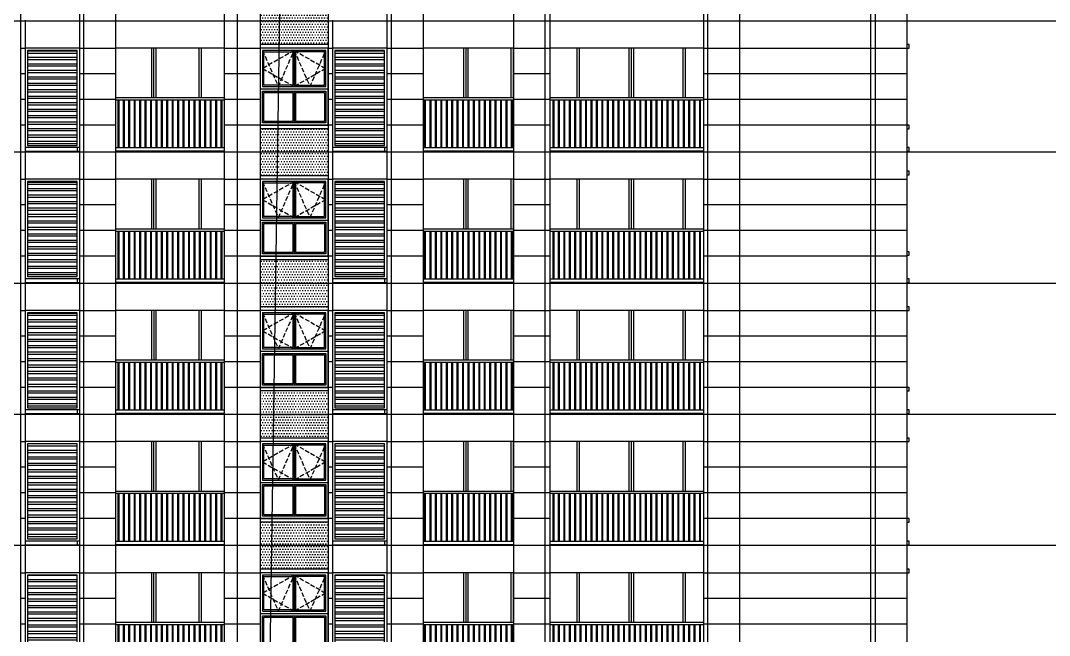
# Model space of a CAD drawing. Extents: x -59851 to 653804, y -249523 to 437614.
# Drawn here: x 209257 to 232007, y 392903 to 406498 of the extents above; entities that cross this region are included whole.
import ezdxf

# ---------------------------------------------------------------- set-up
doc = ezdxf.new("R2010")
doc.units = 0
doc.header["$LTSCALE"] = 1000
doc.header["$MEASUREMENT"] = 0
doc.linetypes.add('DASH', pattern=[0.35, 0.25, -0.1])
for name, color, linetype in [('A-材质分割线（横向）', 252, 'Continuous'), ('A-洞口', 105, 'Continuous'), ('A-示意', 8, 'Continuous'), ('DOTE', 16, 'Continuous'), ('ELE-0', 142, 'Continuous'), ('ELE-1', 41, 'Continuous'), ('ELE-2', 31, 'Continuous'), ('ELE-3', 35, 'Continuous'), ('ELE-6', 8, 'Continuous'), ('LABEL_PM', 7, 'Continuous'), ('PUB_HATCH', 8, 'Continuous'), ('栏杆', 142, 'Continuous')]:
    doc.layers.add(name, color=color, linetype=linetype)
pattern_1 = [(0, (0, 0), (29.765625, 59.53125), [0, -59.53125])]

# ---------------------------------------------------------------- blocks, each defined once
blk = doc.blocks.new('2300lg0331')
for p, q in [((-10414, 365497), (-12814, 365497)), ((-10414, 365447), (-12814, 365447)), ((-12764, 365447), (-12764, 364397)), ((-12744, 365447), (-12744, 364397)), ((-12644, 365447), (-12644, 364397)), ((-12624, 365447), (-12624, 364397)), ((-12524, 365447), (-12524, 364397)), ((-12504, 365447), (-12504, 364397)), ((-12272, 365447), (-12503, 365447)), ((-12404, 365447), (-12404, 364397)), ((-12384, 365447), (-12384, 364397)), ((-12284, 365447), (-12284, 364397)), ((-12250, 365447), (-12272, 365447)), ((-12264, 365447), (-12264, 364397)), ((-12164, 365447), (-12164, 364397)), ((-12144, 365447), (-12144, 364397)), ((-12044, 365447), (-12044, 364397)), ((-12024, 365447), (-12024, 364397)), ((-11924, 365447), (-11924, 364397)), ((-11904, 365447), (-11904, 364397)), ((-11804, 365447), (-11804, 364397)), ((-11784, 365447), (-11784, 364397)), ((-11684, 365447), (-11684, 364397)), ((-11664, 365447), (-11664, 364397)), ((-11564, 365447), (-11564, 364397)), ((-11544, 365447), (-11544, 364397)), ((-11444, 365447), (-11444, 364397)), ((-11424, 365447), (-11424, 364397)), ((-11324, 365447), (-11324, 364397)), ((-11304, 365447), (-11304, 364397)), ((-11204, 365447), (-11204, 364397)), ((-11184, 365447), (-11184, 364397)), ((-11084, 365447), (-11084, 364397)), ((-11064, 365447), (-11064, 364397)), ((-10964, 365447), (-10964, 364397)), ((-10944, 365447), (-10944, 364397)), ((-10844, 365447), (-10844, 364397)), ((-10824, 365447), (-10824, 364397)), ((-10724, 365447), (-10724, 364397)), ((-10704, 365447), (-10704, 364397)), ((-10604, 365447), (-10604, 364397)), ((-10584, 365447), (-10584, 364397)), ((-10484, 365447), (-10484, 364397)), ((-10464, 365447), (-10464, 364397))]:
    blk.add_line(p, q)
blk = doc.blocks.new('c151701')
at = {"layer": 'A-示意', "linetype": 'DASH', "ltscale": 0.4}
for points in [[(-46244, 366680), (-46594, 365880), (-46944, 366680), (-47294, 365880), (-47644, 366680)], [(-46944, 366680), (-47644, 366280), (-46944, 365880)], [(-46944, 366680), (-46244, 366280), (-46944, 365880)]]:
    blk.add_lwpolyline(points, dxfattribs=at)
at = {"layer": 'ELE-0'}
for p, q in [((-46944, 366680), (-46944, 365880)), ((-46194, 366680), (-46194, 365080)), ((-46194, 365830), (-47694, 365830)), ((-46974, 365750), (-46974, 365110)), ((-46944, 365780), (-46944, 365080)), ((-46914, 365750), (-46914, 365110))]:
    blk.add_line(p, q, dxfattribs=at)
for points in [[(-47694, 365030), (-47694, 366730), (-46194, 366730), (-46194, 365030), (-47694, 365030)], [(-46974, 365750), (-47614, 365750), (-47614, 365110), (-46974, 365110)], [(-46914, 365110), (-46274, 365110), (-46274, 365750), (-46914, 365750)]]:
    blk.add_lwpolyline(points, dxfattribs=at)
for points in [[(-47644, 365880), (-47644, 366680), (-46244, 366680), (-46244, 365880)], [(-46974, 365910), (-47614, 365910), (-47614, 366650), (-46974, 366650)], [(-46914, 365910), (-46274, 365910), (-46274, 366650), (-46914, 366650)], [(-47644, 365780), (-47644, 365080), (-46244, 365080), (-46244, 365780)]]:
    blk.add_lwpolyline(points, close=True, dxfattribs=at)
blk = doc.blocks.new('2000langan0331')
for p, q in [((-4014, 365497), (-6014, 365497)), ((-4014, 365447), (-6014, 365447)), ((-5672, 365447), (-5903, 365447)), ((-5650, 365447), (-5672, 365447))]:
    blk.add_line(p, q)
for points in [[(-5984, 365447), (-5984, 364397)], [(-5964, 365447), (-5964, 364397)], [(-5864, 365447), (-5864, 364397)], [(-5844, 365447), (-5844, 364397)], [(-5744, 365447), (-5744, 364397)], [(-5724, 365447), (-5724, 364397)], [(-5624, 365447), (-5624, 364397)], [(-5604, 365447), (-5604, 364397)], [(-5504, 365447), (-5504, 364397)], [(-5484, 365447), (-5484, 364397)], [(-5384, 365447), (-5384, 364397)], [(-5364, 365447), (-5364, 364397)], [(-5264, 365447), (-5264, 364397)], [(-5244, 365447), (-5244, 364397)], [(-5144, 365447), (-5144, 364397)], [(-5124, 365447), (-5124, 364397)], [(-5024, 365447), (-5024, 364397)], [(-5004, 365447), (-5004, 364397)], [(-4904, 365447), (-4904, 364397)], [(-4884, 365447), (-4884, 364397)], [(-4784, 365447), (-4784, 364397)], [(-4764, 365447), (-4764, 364397)], [(-4664, 365447), (-4664, 364397)], [(-4644, 365447), (-4644, 364397)], [(-4544, 365447), (-4544, 364397)], [(-4524, 365447), (-4524, 364397)], [(-4424, 365447), (-4424, 364397)], [(-4404, 365447), (-4404, 364397)], [(-4304, 365447), (-4304, 364397)], [(-4284, 365447), (-4284, 364397)], [(-4184, 365447), (-4184, 364397)], [(-4164, 365447), (-4164, 364397)], [(-4064, 365447), (-4064, 364397)], [(-4044, 365447), (-4044, 364397)]]:
    blk.add_lwpolyline(points)
blk = doc.blocks.new('3400langan0331')
for p, q in [((186, 365497), (-3214, 365497)), ((186, 365447), (-3214, 365447)), ((-2172, 365447), (-2403, 365447)), ((-2150, 365447), (-2172, 365447))]:
    blk.add_line(p, q)
for points in [[(-3144, 365447), (-3144, 364397)], [(-3124, 365447), (-3124, 364397)], [(-3024, 365447), (-3024, 364397)], [(-3004, 365447), (-3004, 364397)], [(-2904, 365447), (-2904, 364397)], [(-2884, 365447), (-2884, 364397)], [(-2784, 365447), (-2784, 364397)], [(-2764, 365447), (-2764, 364397)], [(-2664, 365447), (-2664, 364397)], [(-2644, 365447), (-2644, 364397)], [(-2544, 365447), (-2544, 364397)], [(-2524, 365447), (-2524, 364397)], [(-2424, 365447), (-2424, 364397)], [(-2404, 365447), (-2404, 364397)], [(-2304, 365447), (-2304, 364397)], [(-2284, 365447), (-2284, 364397)], [(-2184, 365447), (-2184, 364397)], [(-2164, 365447), (-2164, 364397)], [(-2064, 365447), (-2064, 364397)], [(-2044, 365447), (-2044, 364397)], [(-1944, 365447), (-1944, 364397)], [(-1924, 365447), (-1924, 364397)], [(-1824, 365447), (-1824, 364397)], [(-1804, 365447), (-1804, 364397)], [(-1704, 365447), (-1704, 364397)], [(-1684, 365447), (-1684, 364397)], [(-1584, 365447), (-1584, 364397)], [(-1564, 365447), (-1564, 364397)], [(-1464, 365447), (-1464, 364397)], [(-1444, 365447), (-1444, 364397)], [(-1344, 365447), (-1344, 364397)], [(-1324, 365447), (-1324, 364397)], [(-1224, 365447), (-1224, 364397)], [(-1204, 365447), (-1204, 364397)], [(-1104, 365447), (-1104, 364397)], [(-1084, 365447), (-1084, 364397)], [(-984, 365447), (-984, 364397)], [(-964, 365447), (-964, 364397)], [(-864, 365447), (-864, 364397)], [(-844, 365447), (-844, 364397)], [(-744, 365447), (-744, 364397)], [(-724, 365447), (-724, 364397)], [(-624, 365447), (-624, 364397)], [(-604, 365447), (-604, 364397)], [(-504, 365447), (-504, 364397)], [(-484, 365447), (-484, 364397)], [(-384, 365447), (-384, 364397)], [(-364, 365447), (-364, 364397)], [(-264, 365447), (-264, 364397)], [(-244, 365447), (-244, 364397)], [(-144, 365447), (-144, 364397)], [(-124, 365447), (-124, 364397)], [(-24, 365447), (-24, 364397)], [(-4, 365447), (-4, 364397)], [(96, 365447), (96, 364397)], [(116, 365447), (116, 364397)]]:
    blk.add_lwpolyline(points)
blk = doc.blocks.new('quanssxilimian0331')
at = {"layer": 'PUB_HATCH'}
h = blk.add_hatch(dxfattribs=at)
h.set_pattern_fill('DOTS', color=8, scale=37.5)
h.set_pattern_definition([(0, (-9e-12, 20300), (29.765625, 59.53125), [0, -59.53125])])
h.paths.add_polyline_path([(-9356, 364817), (-9614, 364817), (-9614, 364297), (-9364, 364297)])
h.paths.add_polyline_path([(-8114, 364817), (-9356, 364817), (-9364, 364297), (-8114, 364297)])
h.paths.add_polyline_path([(-9320, 367197), (-9614, 367197), (-9614, 366677), (-9328, 366677)])
h.paths.add_polyline_path([(-8114, 367197), (-9320, 367197), (-9328, 366677), (-8114, 366677)])
h = blk.add_hatch(dxfattribs=at)
h.set_pattern_fill('ANSI32', color=256, scale=30, angle=135)
h.set_pattern_definition([(180, (13600, -100), (-1e-14, -142.875), []), (180, (13552.37, -52.37), (-1e-14, -142.875), [])])
h.paths.add_polyline_path([(-13664, 366547), (-14764, 366547), (-14764, 364447), (-13664, 364447)])
h = blk.add_hatch(dxfattribs=at)
h.set_pattern_fill('ANSI32', color=256, scale=30, angle=135)
h.set_pattern_definition([(180, (20400, -100), (-1e-14, -142.875), []), (180, (20352.37, -52.37), (-1e-14, -142.875), [])])
h.paths.add_polyline_path([(-6864, 366547), (-7964, 366547), (-7964, 364447), (-6864, 364447)])
at = {"layer": 'A-材质分割线（横向）'}
for points in [[(-14914, 366597), (-14814, 366597)], [(-13614, 366597), (-12814, 366597)], [(-10414, 366597), (-9614, 366597)], [(-8114, 366597), (-8014, 366597)], [(-6814, 366597), (-6014, 366597)], [(-4014, 366597), (-3214, 366597)], [(186, 366597), (4686, 366597)], [(-14814, 366030), (-14914, 366030)], [(-12814, 366030), (-13614, 366030)], [(-9614, 366030), (-10414, 366030)], [(-8014, 366030), (-8114, 366030)], [(-6014, 366030), (-6814, 366030)], [(-3214, 366030), (-4014, 366030)], [(4686, 366030), (186, 366030)], [(-14814, 365464), (-14914, 365464)], [(-12814, 365464), (-13614, 365464)], [(-9614, 365464), (-10414, 365464)], [(-8014, 365464), (-8114, 365464)], [(-6014, 365464), (-6814, 365464)], [(-3214, 365464), (-4014, 365464)], [(4686, 365464), (186, 365464)], [(-14814, 364897), (-14914, 364897)], [(-12814, 364897), (-13614, 364897)], [(-9614, 364897), (-10414, 364897)], [(-8014, 364897), (-8114, 364897)], [(-6014, 364897), (-6814, 364897)], [(-3214, 364897), (-4014, 364897)], [(4686, 364897), (186, 364897)], [(-14814, 364297), (-14914, 364297)], [(-12814, 364297), (-13614, 364297)], [(-9614, 364297), (-10414, 364297)], [(-8014, 364297), (-8114, 364297)], [(-6014, 364297), (-6814, 364297)], [(-3214, 364297), (-4014, 364297)], [(4686, 364297), (186, 364297)]]:
    blk.add_lwpolyline(points, dxfattribs=at)
at = {"layer": 'ELE-1'}
for points in [[(-13614, 367197), (-13614, 364297)], [(-12814, 367197), (-12814, 364297)], [(-10414, 367197), (-10414, 364297)], [(-9614, 367197), (-9614, 364297)], [(-6814, 367197), (-6814, 364297)], [(-6014, 367197), (-6014, 364297)], [(-4014, 367197), (-4014, 364297)], [(-3214, 367197), (-3214, 364297)], [(186, 367197), (186, 364297)], [(986, 367197), (986, 364297)]]:
    blk.add_lwpolyline(points, dxfattribs=at)
at = {"layer": 'ELE-2'}
for points in [[(-14914, 367197), (-14914, 364297)], [(-14814, 367197), (-14814, 364297)], [(-8114, 367197), (-8114, 364297)], [(-8014, 367197), (-8014, 364297)], [(3986, 367197), (3986, 364297)]]:
    blk.add_lwpolyline(points, dxfattribs=at)
at = {"layer": 'ELE-3'}
for p, q in [((-13664, 364397), (-13664, 364317)), ((-6864, 364397), (-6864, 364317))]:
    blk.add_line(p, q, dxfattribs=at)
for points in [[(4686, 367197), (4686, 364297)], [(-13614, 366597), (-14814, 366597)], [(-10414, 366597), (-12814, 366597)], [(-8114, 366677), (-9614, 366677)], [(-8114, 366597), (-9614, 366597)], [(-6814, 366597), (-8014, 366597)], [(-4014, 366597), (-6014, 366597)], [(186, 366597), (-3214, 366597)], [(4686, 366597), (4736, 366597), (4736, 366677), (4686, 366677)], [(-8114, 364897), (-9614, 364897)], [(-8114, 364817), (-9614, 364817)], [(4686, 364817), (4736, 364817), (4736, 364897), (4686, 364897)], [(-13614, 364397), (-14814, 364397), (-14814, 364317), (-13614, 364317)], [(-12814, 364397), (-10414, 364397)], [(-10414, 364317), (-12814, 364317)], [(-6814, 364397), (-8014, 364397), (-8014, 364317), (-6814, 364317)], [(-6014, 364397), (-4014, 364397)], [(-4014, 364317), (-6014, 364317)], [(-3214, 364397), (186, 364397)], [(186, 364317), (-3214, 364317)], [(4686, 364317), (4736, 364317), (4736, 364397), (4686, 364397)]]:
    blk.add_lwpolyline(points, dxfattribs=at)
at = {"layer": 'ELE-6'}
for points in [[(-12589, 366597), (-12814, 366597)], [(-12014, 365497), (-12014, 366597)], [(-11964, 365497), (-11964, 366597)], [(-11914, 365497), (-11914, 366597)], [(-10964, 365497), (-10964, 366597)], [(-10914, 365497), (-10914, 366597)], [(-5689, 366597), (-6014, 366597)], [(-5114, 365497), (-5114, 366597)], [(-5064, 365497), (-5064, 366597)], [(-5014, 365497), (-5014, 366597)], [(-4064, 365497), (-4064, 366597)], [(-4014, 365497), (-4014, 366597)], [(-2614, 366597), (-2614, 365497)], [(-2564, 366597), (-2564, 365497)], [(-1464, 366597), (-1464, 365497)], [(-1414, 366597), (-1414, 365497)], [(-1364, 366597), (-1364, 365497)], [(-264, 365497), (-264, 366597)], [(-214, 365497), (-214, 366597)]]:
    blk.add_lwpolyline(points, dxfattribs=at)
at = {"layer": 'PUB_HATCH'}
for points in [[(-13664, 366547), (-14764, 366547), (-14764, 364447), (-13664, 364447)], [(-6864, 366547), (-7964, 366547), (-7964, 364447), (-6864, 364447)]]:
    blk.add_lwpolyline(points, close=True, dxfattribs=at)
at = {"xscale": -1}
blk.add_blockref('c151701', (-55808, -133), dxfattribs=at)
at = {"layer": '栏杆'}
for name in ['2300lg0331', '2000langan0331', '3400langan0331']:
    blk.add_blockref(name, (0, 0), dxfattribs=at)
blk = doc.blocks.new('14-17cengxilimian0331')
at = {"layer": 'PUB_HATCH'}
h = blk.add_hatch(dxfattribs=at)
h.set_pattern_fill('DOTS', color=8, scale=37.5)
h.set_pattern_definition([(0, (2e-12, -2900), (29.765625, 59.53125), [0, -59.53125])])
h.paths.add_polyline_path([(-9103, 358497), (-9614, 358497), (-9614, 357977), (-9111, 357977)])
h.paths.add_polyline_path([(-8114, 358497), (-9103, 358497), (-9111, 357977), (-8114, 357977)])
h.paths.add_polyline_path([(-8114, 356117), (-9139, 356117), (-9147, 355597), (-8114, 355597)])
h.paths.add_polyline_path([(-9139, 356117), (-9614, 356117), (-9614, 355597), (-9147, 355597)])
at = {"layer": 'A-材质分割线（横向）'}
for points in [[(-14814, 355597), (-14914, 355597)], [(-12814, 355597), (-13614, 355597)], [(-9614, 355597), (-10414, 355597)], [(-8014, 355597), (-8114, 355597)], [(-6014, 355597), (-6814, 355597)], [(-3214, 355597), (-4014, 355597)], [(4686, 355597), (186, 355597)]]:
    blk.add_lwpolyline(points, dxfattribs=at)
at = {"layer": 'ELE-1'}
for points in [[(-13614, 358497), (-13614, 355597)], [(-12814, 358497), (-12814, 355597)], [(-10414, 358497), (-10414, 355597)], [(-9614, 358497), (-9614, 355597)], [(-6814, 358497), (-6814, 355597)], [(-6014, 358497), (-6014, 355597)], [(-4014, 358497), (-4014, 355597)], [(-3214, 358497), (-3214, 355597)], [(186, 358497), (186, 355597)], [(986, 358497), (986, 355597)]]:
    blk.add_lwpolyline(points, dxfattribs=at)
at = {"layer": 'ELE-2'}
for points in [[(-14914, 358497), (-14914, 355597)], [(-8114, 358497), (-8114, 355597)], [(3986, 358497), (3986, 355597)], [(-14814, 355617), (-14814, 355597)], [(-8014, 355617), (-8014, 355597)]]:
    blk.add_lwpolyline(points, dxfattribs=at)
at = {"layer": 'ELE-3'}
blk.add_lwpolyline([(4686, 358497), (4686, 355597)], dxfattribs=at)
blk = doc.blocks.new('13fxilimian0331')
at = {"layer": 'PUB_HATCH'}
h = blk.add_hatch(dxfattribs=at)
h.set_pattern_fill('DOTS', color=8, scale=37.5)
h.set_pattern_definition(pattern_1)
h.paths.add_polyline_path([(-9234, 352697), (-9614, 352697), (-9614, 352177), (-9241, 352177)])
h.paths.add_polyline_path([(-8114, 352697), (-9234, 352697), (-9241, 352177), (-8114, 352177)])
h.paths.add_polyline_path([(-9269, 350317), (-9614, 350317), (-9614, 349797), (-9277, 349797)])
h.paths.add_polyline_path([(-8114, 350317), (-9269, 350317), (-9277, 349797), (-8114, 349797)])
h = blk.add_hatch(dxfattribs=at)
h.set_pattern_fill('ANSI32', color=256, scale=30, angle=135)
h.set_pattern_definition([(180, (13600, -14600), (-1e-14, -142.875), []), (180, (13552.37, -14552.37), (-1e-14, -142.875), [])])
h.paths.add_polyline_path([(-13664, 352047), (-14764, 352047), (-14764, 349947), (-13664, 349947)])
h = blk.add_hatch(dxfattribs=at)
h.set_pattern_fill('ANSI32', color=256, scale=30, angle=135)
h.set_pattern_definition([(180, (20400, -14600), (-1e-14, -142.875), []), (180, (20352.37, -14552.37), (-1e-14, -142.875), [])])
h.paths.add_polyline_path([(-6864, 352047), (-7964, 352047), (-7964, 349947), (-6864, 349947)])
at = {"layer": 'A-材质分割线（横向）'}
for points in [[(-14914, 352097), (-14814, 352097)], [(-13614, 352097), (-12814, 352097)], [(-10414, 352097), (-9614, 352097)], [(-8114, 352097), (-8014, 352097)], [(-6814, 352097), (-6014, 352097)], [(-4014, 352097), (-3214, 352097)], [(186, 352097), (4686, 352097)], [(-14814, 351530), (-14914, 351530)], [(-12814, 351530), (-13614, 351530)], [(-9614, 351530), (-10414, 351530)], [(-8014, 351530), (-8114, 351530)], [(-6014, 351530), (-6814, 351530)], [(-3214, 351530), (-4014, 351530)], [(4686, 351530), (186, 351530)], [(-14814, 350964), (-14914, 350964)], [(-12814, 350964), (-13614, 350964)], [(-9614, 350964), (-10414, 350964)], [(-8014, 350964), (-8114, 350964)], [(-6014, 350964), (-6814, 350964)], [(-3214, 350964), (-4014, 350964)], [(4686, 350964), (186, 350964)], [(-14814, 350397), (-14914, 350397)], [(-12814, 350397), (-13614, 350397)], [(-9614, 350397), (-10414, 350397)], [(-8014, 350397), (-8114, 350397)], [(-6014, 350397), (-6814, 350397)], [(-3214, 350397), (-4014, 350397)], [(4686, 350397), (186, 350397)], [(-14814, 349797), (-14914, 349797)], [(-12814, 349797), (-13614, 349797)], [(-9614, 349797), (-10414, 349797)], [(-8014, 349797), (-8114, 349797)], [(-6014, 349797), (-6814, 349797)], [(-3214, 349797), (-4014, 349797)], [(4686, 349797), (186, 349797)]]:
    blk.add_lwpolyline(points, dxfattribs=at)
at = {"layer": 'ELE-1'}
for points in [[(-13614, 352697), (-13614, 349797)], [(-12814, 352697), (-12814, 349797)], [(-10414, 352697), (-10414, 349797)], [(-9614, 352697), (-9614, 349797)], [(-6814, 352697), (-6814, 349797)], [(-6014, 352697), (-6014, 349797)], [(-4014, 352697), (-4014, 349797)], [(-3214, 352697), (-3214, 349797)], [(186, 352697), (186, 349797)], [(986, 352697), (986, 349797)]]:
    blk.add_lwpolyline(points, dxfattribs=at)
at = {"layer": 'ELE-2'}
for points in [[(-14914, 352697), (-14914, 349797)], [(-14814, 352697), (-14814, 349797)], [(-8114, 352697), (-8114, 349797)], [(-8014, 352697), (-8014, 349797)], [(3986, 352697), (3986, 349797)]]:
    blk.add_lwpolyline(points, dxfattribs=at)
at = {"layer": 'ELE-3'}
for p, q in [((-13664, 349897), (-13664, 349817)), ((-6864, 349897), (-6864, 349817))]:
    blk.add_line(p, q, dxfattribs=at)
for points in [[(4686, 352697), (4686, 349797)], [(-8114, 352177), (-9614, 352177)], [(4686, 352197), (4736, 352197), (4736, 352277), (4686, 352277)], [(-13614, 352097), (-14814, 352097)], [(-10414, 352097), (-12814, 352097)], [(-8114, 352097), (-9614, 352097)], [(-6814, 352097), (-8014, 352097)], [(-4014, 352097), (-6014, 352097)], [(186, 352097), (-3214, 352097)], [(-8114, 350397), (-9614, 350397)], [(4686, 350417), (4736, 350417), (4736, 350497), (4686, 350497)], [(-8114, 350317), (-9614, 350317)], [(-13614, 349897), (-14814, 349897), (-14814, 349817), (-13614, 349817)], [(-12814, 349897), (-10414, 349897)], [(-6814, 349897), (-8014, 349897), (-8014, 349817), (-6814, 349817)], [(-6014, 349897), (-4014, 349897)], [(-3214, 349897), (186, 349897)], [(4686, 349817), (4736, 349817), (4736, 349897), (4686, 349897)], [(-10414, 349817), (-12814, 349817)], [(-4014, 349817), (-6014, 349817)], [(186, 349817), (-3214, 349817)]]:
    blk.add_lwpolyline(points, dxfattribs=at)
at = {"layer": 'ELE-6'}
for points in [[(-12589, 352097), (-12814, 352097)], [(-12014, 350997), (-12014, 352097)], [(-11964, 350997), (-11964, 352097)], [(-11914, 350997), (-11914, 352097)], [(-10964, 350997), (-10964, 352097)], [(-10914, 350997), (-10914, 352097)], [(-5689, 352097), (-6014, 352097)], [(-5114, 350997), (-5114, 352097)], [(-5064, 350997), (-5064, 352097)], [(-5014, 350997), (-5014, 352097)], [(-4064, 350997), (-4064, 352097)], [(-4014, 350997), (-4014, 352097)], [(-2614, 352097), (-2614, 350997)], [(-2564, 352097), (-2564, 350997)], [(-1464, 352097), (-1464, 350997)], [(-1414, 352097), (-1414, 350997)], [(-1364, 352097), (-1364, 350997)], [(-264, 350997), (-264, 352097)], [(-214, 350997), (-214, 352097)]]:
    blk.add_lwpolyline(points, dxfattribs=at)
at = {"layer": 'PUB_HATCH'}
for points in [[(-13664, 352047), (-14764, 352047), (-14764, 349947), (-13664, 349947)], [(-6864, 352047), (-7964, 352047), (-7964, 349947), (-6864, 349947)]]:
    blk.add_lwpolyline(points, close=True, dxfattribs=at)
at = {"xscale": -1}
blk.add_blockref('c151701', (-55808, -14633), dxfattribs=at)
at = {"layer": '栏杆'}
for name in ['2300lg0331', '2000langan0331', '3400langan0331']:
    blk.add_blockref(name, (0, -14500), dxfattribs=at)
blk = doc.blocks.new('14fxilimian0331')
at = {"layer": 'PUB_HATCH'}
h = blk.add_hatch(dxfattribs=at)
h.set_pattern_fill('DOTS', color=8, scale=37.5)
h.set_pattern_definition(pattern_1)
h.paths.add_polyline_path([(-9190, 355597), (-9614, 355597), (-9614, 355077), (-9198, 355077)])
h.paths.add_polyline_path([(-8114, 355597), (-9190, 355597), (-9198, 355077), (-8114, 355077)])
h = blk.add_hatch(dxfattribs=at)
h.set_pattern_fill('ANSI32', color=256, scale=30, angle=135)
h.set_pattern_definition([(180, (13600, -11700), (-1e-14, -142.875), []), (180, (13552.37, -11652.37), (-1e-14, -142.875), [])])
h.paths.add_polyline_path([(-13664, 354947), (-14764, 354947), (-14764, 352847), (-13664, 352847)])
h = blk.add_hatch(dxfattribs=at)
h.set_pattern_fill('ANSI32', color=256, scale=30, angle=135)
h.set_pattern_definition([(180, (20400, -11700), (-1e-14, -142.875), []), (180, (20352.37, -11652.37), (-1e-14, -142.875), [])])
h.paths.add_polyline_path([(-6864, 354947), (-7964, 354947), (-7964, 352847), (-6864, 352847)])
h = blk.add_hatch(dxfattribs=at)
h.set_pattern_fill('DOTS', color=8, scale=37.5)
h.set_pattern_definition(pattern_1)
h.paths.add_polyline_path([(-9226, 353217), (-9614, 353217), (-9614, 352697), (-9234, 352697)])
h.paths.add_polyline_path([(-8114, 353217), (-9226, 353217), (-9234, 352697), (-8114, 352697)])
at = {"layer": 'A-材质分割线（横向）'}
for points in [[(-14914, 354997), (-14814, 354997)], [(-13614, 354997), (-12814, 354997)], [(-10414, 354997), (-9614, 354997)], [(-8114, 354997), (-8014, 354997)], [(-6814, 354997), (-6014, 354997)], [(-4014, 354997), (-3214, 354997)], [(186, 354997), (4686, 354997)], [(-14814, 354430), (-14914, 354430)], [(-12814, 354430), (-13614, 354430)], [(-9614, 354430), (-10414, 354430)], [(-8014, 354430), (-8114, 354430)], [(-6014, 354430), (-6814, 354430)], [(-3214, 354430), (-4014, 354430)], [(4686, 354430), (186, 354430)], [(-14814, 353864), (-14914, 353864)], [(-12814, 353864), (-13614, 353864)], [(-9614, 353864), (-10414, 353864)], [(-8014, 353864), (-8114, 353864)], [(-6014, 353864), (-6814, 353864)], [(-3214, 353864), (-4014, 353864)], [(4686, 353864), (186, 353864)], [(-14814, 353297), (-14914, 353297)], [(-12814, 353297), (-13614, 353297)], [(-9614, 353297), (-10414, 353297)], [(-8014, 353297), (-8114, 353297)], [(-6014, 353297), (-6814, 353297)], [(-3214, 353297), (-4014, 353297)], [(4686, 353297), (186, 353297)], [(-14814, 352697), (-14914, 352697)], [(-12814, 352697), (-13614, 352697)], [(-9614, 352697), (-10414, 352697)], [(-8014, 352697), (-8114, 352697)], [(-6014, 352697), (-6814, 352697)], [(-3214, 352697), (-4014, 352697)], [(4686, 352697), (186, 352697)]]:
    blk.add_lwpolyline(points, dxfattribs=at)
at = {"layer": 'ELE-1'}
for points in [[(-13614, 355597), (-13614, 352697)], [(-12814, 355597), (-12814, 352697)], [(-10414, 355597), (-10414, 352697)], [(-9614, 355597), (-9614, 352697)], [(-6814, 355597), (-6814, 352697)], [(-6014, 355597), (-6014, 352697)], [(-4014, 355597), (-4014, 352697)], [(-3214, 355597), (-3214, 352697)], [(186, 355597), (186, 352697)], [(986, 355597), (986, 352697)]]:
    blk.add_lwpolyline(points, dxfattribs=at)
at = {"layer": 'ELE-2'}
for points in [[(-14914, 355597), (-14914, 352697)], [(-14814, 355597), (-14814, 352697)], [(-8114, 355597), (-8114, 352697)], [(-8014, 355597), (-8014, 352697)], [(3986, 355597), (3986, 352697)]]:
    blk.add_lwpolyline(points, dxfattribs=at)
at = {"layer": 'ELE-3'}
for p, q in [((-13664, 352797), (-13664, 352717)), ((-6864, 352797), (-6864, 352717))]:
    blk.add_line(p, q, dxfattribs=at)
for points in [[(4686, 355597), (4686, 352697)], [(-13614, 354997), (-14814, 354997)], [(-10414, 354997), (-12814, 354997)], [(-8114, 355077), (-9614, 355077)], [(-8114, 354997), (-9614, 354997)], [(-6814, 354997), (-8014, 354997)], [(-4014, 354997), (-6014, 354997)], [(186, 354997), (-3214, 354997)], [(4686, 354997), (4736, 354997), (4736, 355077), (4686, 355077)], [(-8114, 353297), (-9614, 353297)], [(-8114, 353217), (-9614, 353217)], [(4686, 353217), (4736, 353217), (4736, 353297), (4686, 353297)], [(-13614, 352797), (-14814, 352797), (-14814, 352717), (-13614, 352717)], [(-12814, 352797), (-10414, 352797)], [(-10414, 352717), (-12814, 352717)], [(-6814, 352797), (-8014, 352797), (-8014, 352717), (-6814, 352717)], [(-6014, 352797), (-4014, 352797)], [(-4014, 352717), (-6014, 352717)], [(-3214, 352797), (186, 352797)], [(186, 352717), (-3214, 352717)], [(4686, 352717), (4736, 352717), (4736, 352797), (4686, 352797)]]:
    blk.add_lwpolyline(points, dxfattribs=at)
at = {"layer": 'ELE-6'}
for points in [[(-12589, 354997), (-12814, 354997)], [(-12014, 353897), (-12014, 354997)], [(-11964, 353897), (-11964, 354997)], [(-11914, 353897), (-11914, 354997)], [(-10964, 353897), (-10964, 354997)], [(-10914, 353897), (-10914, 354997)], [(-5689, 354997), (-6014, 354997)], [(-5114, 353897), (-5114, 354997)], [(-5064, 353897), (-5064, 354997)], [(-5014, 353897), (-5014, 354997)], [(-4064, 353897), (-4064, 354997)], [(-4014, 353897), (-4014, 354997)], [(-2614, 354997), (-2614, 353897)], [(-2564, 354997), (-2564, 353897)], [(-1464, 354997), (-1464, 353897)], [(-1414, 354997), (-1414, 353897)], [(-1364, 354997), (-1364, 353897)], [(-264, 353897), (-264, 354997)], [(-214, 353897), (-214, 354997)]]:
    blk.add_lwpolyline(points, dxfattribs=at)
at = {"layer": 'PUB_HATCH'}
for points in [[(-13664, 354947), (-14764, 354947), (-14764, 352847), (-13664, 352847)], [(-6864, 354947), (-7964, 354947), (-7964, 352847), (-6864, 352847)]]:
    blk.add_lwpolyline(points, close=True, dxfattribs=at)
at = {"xscale": -1}
blk.add_blockref('c151701', (-55808, -11733), dxfattribs=at)
at = {"layer": '栏杆'}
for name in ['2300lg0331', '2000langan0331', '3400langan0331']:
    blk.add_blockref(name, (0, -11600), dxfattribs=at)
blk = doc.blocks.new('1222ff')
at = {"layer": 'PUB_HATCH'}
h = blk.add_hatch(dxfattribs=at)
h.set_pattern_fill('DOTS', color=8, scale=37.5)
h.set_pattern_definition([(0, (-58351.643, 0), (29.765625, 59.53125), [0, -59.53125])])
h.paths.add_polyline_path([(-67629, 349797), (-67965, 349797), (-67965, 349277), (-67636, 349277)])
h.paths.add_polyline_path([(-66465, 349797), (-67629, 349797), (-67636, 349277), (-66465, 349277)])
h.paths.add_polyline_path([(-66465, 347417), (-67664, 347417), (-67672, 346897), (-66465, 346897)])
h.paths.add_polyline_path([(-67664, 347417), (-67965, 347417), (-67965, 346897), (-67672, 346897)])
h = blk.add_hatch(dxfattribs=at)
h.set_pattern_fill('ANSI32', color=256, scale=30, angle=135)
h.set_pattern_definition([(180, (-44751.64, -17500), (-1e-14, -142.875), []), (180, (-44799.27, -17452.37), (-1e-14, -142.875), [])])
h.paths.add_polyline_path([(-72015, 349147), (-73115, 349147), (-73115, 347047), (-72015, 347047)])
h = blk.add_hatch(dxfattribs=at)
h.set_pattern_fill('ANSI32', color=256, scale=30, angle=135)
h.set_pattern_definition([(180, (-37951.64, -17500), (-1e-14, -142.875), []), (180, (-37999.27, -17452.37), (-1e-14, -142.875), [])])
h.paths.add_polyline_path([(-65215, 349147), (-66315, 349147), (-66315, 347047), (-65215, 347047)])
at = {"layer": 'A-材质分割线（横向）'}
for points in [[(-73265, 349197), (-73165, 349197)], [(-71965, 349197), (-71165, 349197)], [(-68765, 349197), (-67965, 349197)], [(-66465, 349197), (-66365, 349197)], [(-65165, 349197), (-64365, 349197)], [(-62365, 349197), (-61565, 349197)], [(-58165, 349197), (-53665, 349197)], [(-73165, 348630), (-73265, 348630)], [(-71165, 348630), (-71965, 348630)], [(-67965, 348630), (-68765, 348630)], [(-66365, 348630), (-66465, 348630)], [(-64365, 348630), (-65165, 348630)], [(-61565, 348630), (-62365, 348630)], [(-53665, 348630), (-58165, 348630)], [(-73165, 348064), (-73265, 348064)], [(-71165, 348064), (-71965, 348064)], [(-67965, 348064), (-68765, 348064)], [(-66365, 348064), (-66465, 348064)], [(-64365, 348064), (-65165, 348064)], [(-61565, 348064), (-62365, 348064)], [(-53665, 348064), (-58165, 348064)], [(-73165, 347497), (-73265, 347497)], [(-71165, 347497), (-71965, 347497)], [(-67965, 347497), (-68765, 347497)], [(-66365, 347497), (-66465, 347497)], [(-64365, 347497), (-65165, 347497)], [(-61565, 347497), (-62365, 347497)], [(-53665, 347497), (-58165, 347497)], [(-73165, 346897), (-73265, 346897)], [(-71165, 346897), (-71965, 346897)], [(-67965, 346897), (-68765, 346897)], [(-66365, 346897), (-66465, 346897)], [(-64365, 346897), (-65165, 346897)], [(-61565, 346897), (-62365, 346897)], [(-53665, 346897), (-58165, 346897)]]:
    blk.add_lwpolyline(points, dxfattribs=at)
at = {"layer": 'ELE-1'}
for points in [[(-71965, 349797), (-71965, 346897)], [(-71165, 349797), (-71165, 346897)], [(-68765, 349797), (-68765, 346897)], [(-67965, 349797), (-67965, 346897)], [(-65165, 349797), (-65165, 346897)], [(-64365, 349797), (-64365, 346897)], [(-62365, 349797), (-62365, 346897)], [(-61565, 349797), (-61565, 346897)], [(-58165, 349797), (-58165, 346897)], [(-57365, 349797), (-57365, 346897)]]:
    blk.add_lwpolyline(points, dxfattribs=at)
at = {"layer": 'ELE-2'}
for points in [[(-73265, 349797), (-73265, 346897)], [(-73165, 349797), (-73165, 346897)], [(-66465, 349797), (-66465, 346897)], [(-66365, 349797), (-66365, 346897)], [(-54365, 349797), (-54365, 346897)]]:
    blk.add_lwpolyline(points, dxfattribs=at)
at = {"layer": 'ELE-3'}
for p, q in [((-72015, 346997), (-72015, 346917)), ((-65215, 346997), (-65215, 346917))]:
    blk.add_line(p, q, dxfattribs=at)
for points in [[(-53665, 349797), (-53665, 346897)], [(-66465, 349277), (-67965, 349277)], [(-53665, 349197), (-53615, 349197), (-53615, 349277), (-53665, 349277)], [(-71965, 349197), (-73165, 349197)], [(-68765, 349197), (-71165, 349197)], [(-66465, 349197), (-67965, 349197)], [(-65165, 349197), (-66365, 349197)], [(-62365, 349197), (-64365, 349197)], [(-58165, 349197), (-61565, 349197)], [(-66465, 347497), (-67965, 347497)], [(-66465, 347417), (-67965, 347417)], [(-53665, 347417), (-53615, 347417), (-53615, 347497), (-53665, 347497)], [(-71965, 346997), (-73165, 346997), (-73165, 346917), (-71965, 346917)], [(-71165, 346997), (-68765, 346997)], [(-65165, 346997), (-66365, 346997), (-66365, 346917), (-65165, 346917)], [(-64365, 346997), (-62365, 346997)], [(-61565, 346997), (-58165, 346997)], [(-53665, 346917), (-53615, 346917), (-53615, 346997), (-53665, 346997)], [(-68765, 346917), (-71165, 346917)], [(-62365, 346917), (-64365, 346917)], [(-58165, 346917), (-61565, 346917)]]:
    blk.add_lwpolyline(points, dxfattribs=at)
at = {"layer": 'ELE-6'}
for points in [[(-70940, 349197), (-71165, 349197)], [(-70365, 348097), (-70365, 349197)], [(-70315, 348097), (-70315, 349197)], [(-70265, 348097), (-70265, 349197)], [(-69315, 348097), (-69315, 349197)], [(-69265, 348097), (-69265, 349197)], [(-64040, 349197), (-64365, 349197)], [(-63465, 348097), (-63465, 349197)], [(-63415, 348097), (-63415, 349197)], [(-63365, 348097), (-63365, 349197)], [(-62415, 348097), (-62415, 349197)], [(-62365, 348097), (-62365, 349197)], [(-60965, 349197), (-60965, 348097)], [(-60915, 349197), (-60915, 348097)], [(-59815, 349197), (-59815, 348097)], [(-59765, 349197), (-59765, 348097)], [(-59715, 349197), (-59715, 348097)], [(-58615, 348097), (-58615, 349197)], [(-58565, 348097), (-58565, 349197)]]:
    blk.add_lwpolyline(points, dxfattribs=at)
at = {"layer": 'PUB_HATCH'}
for points in [[(-72015, 349147), (-73115, 349147), (-73115, 347047), (-72015, 347047)], [(-65215, 349147), (-66315, 349147), (-66315, 347047), (-65215, 347047)]]:
    blk.add_lwpolyline(points, close=True, dxfattribs=at)
at = {"xscale": -1}
blk.add_blockref('c151701', (-114159, -17533), dxfattribs=at)
at = {"layer": '栏杆'}
for name in ['2300lg0331', '2000langan0331', '3400langan0331']:
    blk.add_blockref(name, (-58352, -17400), dxfattribs=at)

msp = doc.modelspace()

# ---------------------------------------------------------------- linework, layer by layer
at = {"layer": 'A-洞口'}
msp.add_lwpolyline([(217357.2, 414587.8), (215094.4, 414084.7), (214557.2, 378187.8)], dxfattribs=at)
at = {"layer": 'DOTE'}
for p, q in [((210657.2, 363523.9), (210657.2, 423848.2)), ((214057.2, 363523.9), (214057.2, 423848.2)), ((217457.2, 363523.9), (217457.2, 423848.2)), ((220857.2, 363523.9), (220857.2, 423848.2)), ((224457.2, 363523.9), (224457.2, 423848.2)), ((228057.2, 363523.9), (228057.2, 423848.2)), ((247597.5, 406487.8), (168416.9, 406487.8)), ((247597.5, 403587.8), (168416.9, 403587.8)), ((247597.5, 400687.8), (168416.9, 400687.8)), ((247597.5, 397787.8), (168416.9, 397787.8)), ((247597.5, 394887.8), (168416.9, 394887.8))]:
    msp.add_line(p, q, dxfattribs=at)

# ---------------------------------------------------------------- block references
for name, p in [('14-17cengxilimian0331', (224171, 50890.8)), ('14fxilimian0331', (224171, 50890.8)), ('13fxilimian0331', (224171, 50890.8)), ('quanssxilimian0331', (224171, 30590.8)), ('quanssxilimian0331', (224171, 27690.8))]:
    msp.add_blockref(name, p)
at = {"layer": 'LABEL_PM'}
msp.add_blockref('1222ff', (282522.6, 50890.8), dxfattribs=at)

doc.saveas('drawing.dxf')
